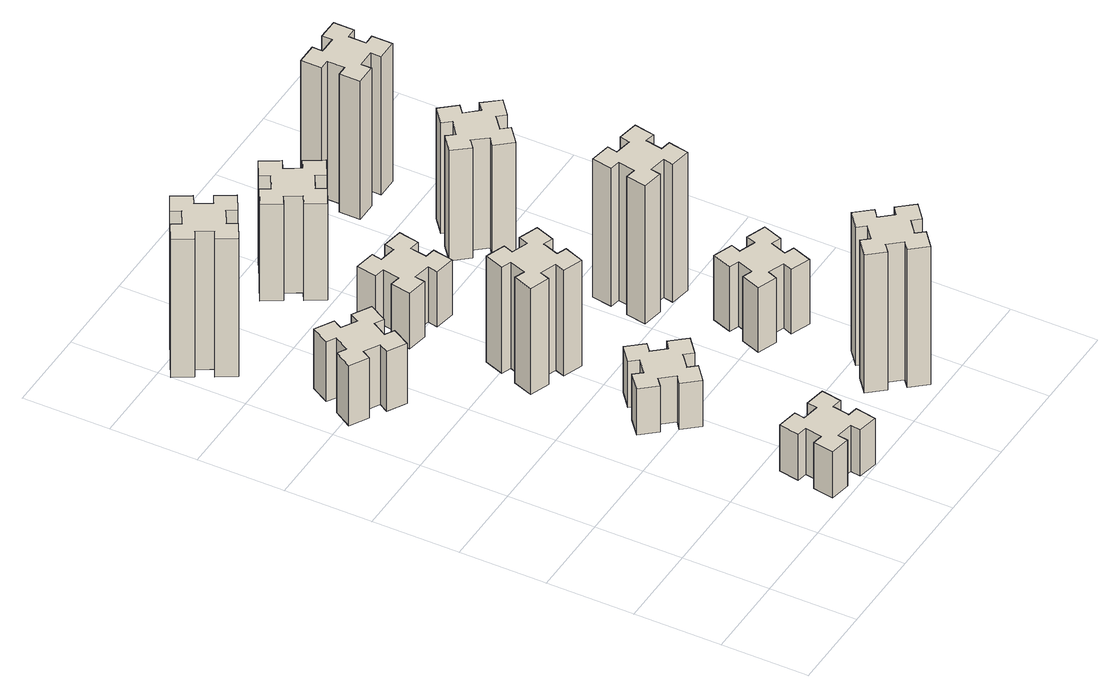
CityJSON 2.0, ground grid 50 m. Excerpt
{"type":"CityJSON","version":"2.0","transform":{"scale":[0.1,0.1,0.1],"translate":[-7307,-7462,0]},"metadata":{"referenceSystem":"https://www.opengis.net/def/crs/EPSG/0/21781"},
"CityObjects":{
"building1":{"type":"Building","attributes":{"class":"1000","function":"1000","usage":"1000","yearOfConstruction":2016,"roofType":"1000","measuredHeight":30,"storeysAboveGround":30,"storeysBelowGround":0},"geometry":[{"type":"Solid","lod":"1","boundaries":[[[[0,1,2,3,4,5,6,7,8,9,10,11,12,13,14,15,16,17,18,19]],[[17,16,20,21]],[[16,15,22,20]],[[15,14,23,22]],[[14,13,24,23]],[[13,12,25,24]],[[12,11,26,25]],[[11,10,27,26]],[[10,9,28,27]],[[9,8,29,28]],[[8,7,30,29]],[[7,6,31,30]],[[6,5,32,31]],[[5,4,33,32]],[[4,3,34,33]],[[3,2,35,34]],[[2,1,36,35]],[[1,0,37,36]],[[0,19,38,37]],[[19,18,39,38]],[[18,17,21,39]],[[24,25,26,27,28,29,30,31,32,33,34,35,36,37,38,39,21,20,22,23]]]]}]},
"building2":{"type":"Building","attributes":{"class":"1000","function":"1000","usage":"1000","yearOfConstruction":2016,"roofType":"1000","measuredHeight":39,"storeysAboveGround":30,"storeysBelowGround":0},"geometry":[{"type":"Solid","lod":"1","boundaries":[[[[40,41,42,43,44,45,46,47,48,49,50,51,52,53,54,55,56,57,58,59]],[[57,56,60,61]],[[56,55,62,60]],[[55,54,63,62]],[[54,53,64,63]],[[53,52,65,64]],[[52,51,66,65]],[[51,50,67,66]],[[50,49,68,67]],[[49,48,69,68]],[[48,47,70,69]],[[47,46,71,70]],[[46,45,72,71]],[[45,44,73,72]],[[44,43,74,73]],[[43,42,75,74]],[[42,41,76,75]],[[41,40,77,76]],[[40,59,78,77]],[[59,58,79,78]],[[58,57,61,79]],[[64,65,66,67,68,69,70,71,72,73,74,75,76,77,78,79,61,60,62,63]]]]}]},
"building3":{"type":"Building","attributes":{"class":"1000","function":"1000","usage":"1000","yearOfConstruction":2016,"roofType":"1000","measuredHeight":90,"storeysAboveGround":30,"storeysBelowGround":0},"geometry":[{"type":"Solid","lod":"1","boundaries":[[[[80,81,82,83,84,85,86,87,88,89,90,91,92,93,94,95,96,97,98,99]],[[97,96,100,101]],[[96,95,102,100]],[[95,94,103,102]],[[94,93,104,103]],[[93,92,105,104]],[[92,91,106,105]],[[91,90,107,106]],[[90,89,108,107]],[[89,88,109,108]],[[88,87,110,109]],[[87,86,111,110]],[[86,85,112,111]],[[85,84,113,112]],[[84,83,114,113]],[[83,82,115,114]],[[82,81,116,115]],[[81,80,117,116]],[[80,99,118,117]],[[99,98,119,118]],[[98,97,101,119]],[[104,105,106,107,108,109,110,111,112,113,114,115,116,117,118,119,101,100,102,103]]]]}]},
"building4":{"type":"Building","attributes":{"class":"1000","function":"1000","usage":"1000","yearOfConstruction":2016,"roofType":"1000","measuredHeight":30,"storeysAboveGround":30,"storeysBelowGround":0},"geometry":[{"type":"Solid","lod":"1","boundaries":[[[[120,121,122,123,124,125,126,127,128,129,130,131,132,133,134,135,136,137,138,139]],[[137,136,140,141]],[[136,135,142,140]],[[135,134,143,142]],[[134,133,144,143]],[[133,132,145,144]],[[132,131,146,145]],[[131,130,147,146]],[[130,129,148,147]],[[129,128,149,148]],[[128,127,150,149]],[[127,126,151,150]],[[126,125,152,151]],[[125,124,153,152]],[[124,123,154,153]],[[123,122,155,154]],[[122,121,156,155]],[[121,120,157,156]],[[120,139,158,157]],[[139,138,159,158]],[[138,137,141,159]],[[144,145,146,147,148,149,150,151,152,153,154,155,156,157,158,159,141,140,142,143]]]]}]},
"building5":{"type":"Building","attributes":{"class":"1000","function":"1000","usage":"1000","yearOfConstruction":2016,"roofType":"1000","measuredHeight":69,"storeysAboveGround":30,"storeysBelowGround":0},"geometry":[{"type":"Solid","lod":"1","boundaries":[[[[160,161,162,163,164,165,166,167,168,169,170,171,172,173,174,175,176,177,178,179]],[[177,176,180,181]],[[176,175,182,180]],[[175,174,183,182]],[[174,173,184,183]],[[173,172,185,184]],[[172,171,186,185]],[[171,170,187,186]],[[170,169,188,187]],[[169,168,189,188]],[[168,167,190,189]],[[167,166,191,190]],[[166,165,192,191]],[[165,164,193,192]],[[164,163,194,193]],[[163,162,195,194]],[[162,161,196,195]],[[161,160,197,196]],[[160,179,198,197]],[[179,178,199,198]],[[178,177,181,199]],[[184,185,186,187,188,189,190,191,192,193,194,195,196,197,198,199,181,180,182,183]]]]}]},
"building6":{"type":"Building","attributes":{"class":"1000","function":"1000","usage":"1000","yearOfConstruction":2016,"roofType":"1000","measuredHeight":36,"storeysAboveGround":30,"storeysBelowGround":0},"geometry":[{"type":"Solid","lod":"1","boundaries":[[[[200,201,202,203,204,205,206,207,208,209,210,211,212,213,214,215,216,217,218,219]],[[217,216,220,221]],[[216,215,222,220]],[[215,214,223,222]],[[214,213,224,223]],[[213,212,225,224]],[[212,211,226,225]],[[211,210,227,226]],[[210,209,228,227]],[[209,208,229,228]],[[208,207,230,229]],[[207,206,231,230]],[[206,205,232,231]],[[205,204,233,232]],[[204,203,234,233]],[[203,202,235,234]],[[202,201,236,235]],[[201,200,237,236]],[[200,219,238,237]],[[219,218,239,238]],[[218,217,221,239]],[[224,225,226,227,228,229,230,231,232,233,234,235,236,237,238,239,221,220,222,223]]]]}]},
"building7":{"type":"Building","attributes":{"class":"1000","function":"1000","usage":"1000","yearOfConstruction":2016,"roofType":"1000","measuredHeight":90,"storeysAboveGround":30,"storeysBelowGround":0},"geometry":[{"type":"Solid","lod":"1","boundaries":[[[[240,241,242,243,244,245,246,247,248,249,250,251,252,253,254,255,256,257,258,259]],[[257,256,260,261]],[[256,255,262,260]],[[255,254,263,262]],[[254,253,264,263]],[[253,252,265,264]],[[252,251,266,265]],[[251,250,267,266]],[[250,249,268,267]],[[249,248,269,268]],[[248,247,270,269]],[[247,246,271,270]],[[246,245,272,271]],[[245,244,273,272]],[[244,243,274,273]],[[243,242,275,274]],[[242,241,276,275]],[[241,240,277,276]],[[240,259,278,277]],[[259,258,279,278]],[[258,257,261,279]],[[264,265,266,267,268,269,270,271,272,273,274,275,276,277,278,279,261,260,262,263]]]]}]},
"building8":{"type":"Building","attributes":{"class":"1000","function":"1000","usage":"1000","yearOfConstruction":2016,"roofType":"1000","measuredHeight":63,"storeysAboveGround":30,"storeysBelowGround":0},"geometry":[{"type":"Solid","lod":"1","boundaries":[[[[280,281,282,283,284,285,286,287,288,289,290,291,292,293,294,295,296,297,298,299]],[[297,296,300,301]],[[296,295,302,300]],[[295,294,303,302]],[[294,293,304,303]],[[293,292,305,304]],[[292,291,306,305]],[[291,290,307,306]],[[290,289,308,307]],[[289,288,309,308]],[[288,287,310,309]],[[287,286,311,310]],[[286,285,312,311]],[[285,284,313,312]],[[284,283,314,313]],[[283,282,315,314]],[[282,281,316,315]],[[281,280,317,316]],[[280,299,318,317]],[[299,298,319,318]],[[298,297,301,319]],[[304,305,306,307,308,309,310,311,312,313,314,315,316,317,318,319,301,300,302,303]]]]}]},
"building9":{"type":"Building","attributes":{"class":"1000","function":"1000","usage":"1000","yearOfConstruction":2016,"roofType":"1000","measuredHeight":42,"storeysAboveGround":30,"storeysBelowGround":0},"geometry":[{"type":"Solid","lod":"1","boundaries":[[[[320,321,322,323,324,325,326,327,328,329,330,331,332,333,334,335,336,337,338,339]],[[337,336,340,341]],[[336,335,342,340]],[[335,334,343,342]],[[334,333,344,343]],[[333,332,345,344]],[[332,331,346,345]],[[331,330,347,346]],[[330,329,348,347]],[[329,328,349,348]],[[328,327,350,349]],[[327,326,351,350]],[[326,325,352,351]],[[325,324,353,352]],[[324,323,354,353]],[[323,322,355,354]],[[322,321,356,355]],[[321,320,357,356]],[[320,339,358,357]],[[339,338,359,358]],[[338,337,341,359]],[[344,345,346,347,348,349,350,351,352,353,354,355,356,357,358,359,341,340,342,343]]]]}]},
"building10":{"type":"Building","attributes":{"class":"1000","function":"1000","usage":"1000","yearOfConstruction":2016,"roofType":"1000","measuredHeight":90,"storeysAboveGround":30,"storeysBelowGround":0},"geometry":[{"type":"Solid","lod":"1","boundaries":[[[[360,361,362,363,364,365,366,367,368,369,370,371,372,373,374,375,376,377,378,379]],[[377,376,380,381]],[[376,375,382,380]],[[375,374,383,382]],[[374,373,384,383]],[[373,372,385,384]],[[372,371,386,385]],[[371,370,387,386]],[[370,369,388,387]],[[369,368,389,388]],[[368,367,390,389]],[[367,366,391,390]],[[366,365,392,391]],[[365,364,393,392]],[[364,363,394,393]],[[363,362,395,394]],[[362,361,396,395]],[[361,360,397,396]],[[360,379,398,397]],[[379,378,399,398]],[[378,377,381,399]],[[384,385,386,387,388,389,390,391,392,393,394,395,396,397,398,399,381,380,382,383]]]]}]},
"building11":{"type":"Building","attributes":{"class":"1000","function":"1000","usage":"1000","yearOfConstruction":2016,"roofType":"1000","measuredHeight":72,"storeysAboveGround":30,"storeysBelowGround":0},"geometry":[{"type":"Solid","lod":"1","boundaries":[[[[400,401,402,403,404,405,406,407,408,409,410,411,412,413,414,415,416,417,418,419]],[[417,416,420,421]],[[416,415,422,420]],[[415,414,423,422]],[[414,413,424,423]],[[413,412,425,424]],[[412,411,426,425]],[[411,410,427,426]],[[410,409,428,427]],[[409,408,429,428]],[[408,407,430,429]],[[407,406,431,430]],[[406,405,432,431]],[[405,404,433,432]],[[404,403,434,433]],[[403,402,435,434]],[[402,401,436,435]],[[401,400,437,436]],[[400,419,438,437]],[[419,418,439,438]],[[418,417,421,439]],[[424,425,426,427,428,429,430,431,432,433,434,435,436,437,438,439,421,420,422,423]]]]}]},
"building12":{"type":"Building","attributes":{"class":"1000","function":"1000","usage":"1000","yearOfConstruction":2016,"roofType":"1000","measuredHeight":90,"storeysAboveGround":30,"storeysBelowGround":0},"geometry":[{"type":"Solid","lod":"1","boundaries":[[[[440,441,442,443,444,445,446,447,448,449,450,451,452,453,454,455,456,457,458,459]],[[457,456,460,461]],[[456,455,462,460]],[[455,454,463,462]],[[454,453,464,463]],[[453,452,465,464]],[[452,451,466,465]],[[451,450,467,466]],[[450,449,468,467]],[[449,448,469,468]],[[448,447,470,469]],[[447,446,471,470]],[[446,445,472,471]],[[445,444,473,472]],[[444,443,474,473]],[[443,442,475,474]],[[442,441,476,475]],[[441,440,477,476]],[[440,459,478,477]],[[459,458,479,478]],[[458,457,461,479]],[[464,465,466,467,468,469,470,471,472,473,474,475,476,477,478,479,461,460,462,463]]]]}]}
},
"vertices":[
[876,274,0],[858,175,0],[799,186,0],[778,67,0],[897,47,0],[907,106,0],[1005,88,0],[995,29,0],[1113,8,0],[1134,127,0],[1075,137,0],[1092,235,0],[1151,225,0],[1172,343,0],[1054,364,0],[1044,305,0],[945,322,0],[956,381,0],[837,402,0],[817,284,0],[945,322,300],[956,381,300],[1044,305,300],[1054,364,300],[1172,343,300],[1151,225,300],[1092,235,300],[1075,137,300],[1134,127,300],[1113,8,300],[995,29,300],[1005,88,300],[907,106,300],[897,47,300],[778,67,300],[799,186,300],[858,175,300],[876,274,300],[817,284,300],[837,402,300],
[406,2427,0],[456,2514,0],[508,2484,0],[568,2588,0],[464,2648,0],[434,2596,0],[347,2646,0],[377,2698,0],[273,2758,0],[213,2654,0],[265,2624,0],[215,2537,0],[163,2567,0],[103,2463,0],[207,2403,0],[237,2455,0],[324,2405,0],[294,2353,0],[398,2293,0],[458,2397,0],[324,2405,390],[294,2353,390],[237,2455,390],[207,2403,390],[103,2463,390],[163,2567,390],[215,2537,390],[265,2624,390],[213,2654,390],[273,2758,390],[377,2698,390],[347,2646,390],[434,2596,390],[464,2648,390],[568,2588,390],[508,2484,390],[456,2514,390],[406,2427,390],[458,2397,390],[398,2293,390],
[224,3486,0],[137,3436,0],[107,3488,0],[3,3428,0],[63,3324,0],[115,3354,0],[165,3267,0],[113,3237,0],[173,3133,0],[277,3193,0],[247,3245,0],[334,3295,0],[364,3243,0],[468,3303,0],[408,3407,0],[356,3377,0],[306,3464,0],[358,3494,0],[298,3598,0],[194,3538,0],[306,3464,900],[358,3494,900],[356,3377,900],[408,3407,900],[468,3303,900],[364,3243,900],[334,3295,900],[247,3245,900],[277,3193,900],[173,3133,900],[113,3237,900],[165,3267,900],[115,3354,900],[63,3324,900],[3,3428,900],[107,3488,900],[137,3436,900],[224,3486,900],[194,3538,900],[298,3598,900],
[1008,1029,0],[1084,1093,0],[1123,1047,0],[1215,1124,0],[1138,1216,0],[1092,1178,0],[1027,1254,0],[1073,1293,0],[996,1385,0],[904,1308,0],[943,1262,0],[866,1197,0],[828,1243,0],[736,1166,0],[813,1074,0],[859,1113,0],[923,1036,0],[877,998,0],[954,906,0],[1046,983,0],[923,1036,300],[877,998,300],[859,1113,300],[813,1074,300],[736,1166,300],[828,1243,300],[866,1197,300],[943,1262,300],[904,1308,300],[996,1385,300],[1073,1293,300],[1027,1254,300],[1092,1178,300],[1138,1216,300],[1215,1124,300],[1123,1047,300],[1084,1093,300],[1008,1029,300],[1046,983,300],[954,906,300],
[1062,1801,0],[1096,1895,0],[1152,1874,0],[1193,1987,0],[1080,2028,0],[1060,1972,0],[966,2006,0],[987,2062,0],[874,2103,0],[833,1990,0],[889,1970,0],[855,1876,0],[799,1897,0],[757,1784,0],[870,1743,0],[891,1799,0],[985,1765,0],[964,1709,0],[1077,1667,0],[1118,1780,0],[985,1765,690],[964,1709,690],[891,1799,690],[870,1743,690],[757,1784,690],[799,1897,690],[855,1876,690],[889,1970,690],[833,1990,690],[874,2103,690],[987,2062,690],[966,2006,690],[1060,1972,690],[1080,2028,690],[1193,1987,690],[1152,1874,690],[1096,1895,690],[1062,1801,690],[1118,1780,690],[1077,1667,690],
[1044,2725,0],[945,2742,0],[956,2801,0],[837,2822,0],[817,2704,0],[876,2694,0],[858,2595,0],[799,2606,0],[778,2487,0],[897,2467,0],[907,2526,0],[1005,2508,0],[995,2449,0],[1113,2428,0],[1134,2547,0],[1075,2557,0],[1092,2655,0],[1151,2645,0],[1172,2763,0],[1054,2784,0],[1092,2655,360],[1151,2645,360],[1075,2557,360],[1134,2547,360],[1113,2428,360],[995,2449,360],[1005,2508,360],[907,2526,360],[897,2467,360],[778,2487,360],[799,2606,360],[858,2595,360],[876,2694,360],[817,2704,360],[837,2822,360],[956,2801,360],[945,2742,360],[1044,2725,360],[1054,2784,360],[1172,2763,360],
[1848,189,0],[1924,253,0],[1963,207,0],[2055,284,0],[1978,376,0],[1932,338,0],[1867,414,0],[1913,453,0],[1836,545,0],[1744,468,0],[1783,422,0],[1706,357,0],[1668,403,0],[1576,326,0],[1653,234,0],[1699,273,0],[1763,196,0],[1717,158,0],[1794,66,0],[1886,143,0],[1763,196,900],[1717,158,900],[1699,273,900],[1653,234,900],[1576,326,900],[1668,403,900],[1706,357,900],[1783,422,900],[1744,468,900],[1836,545,900],[1913,453,900],[1867,414,900],[1932,338,900],[1978,376,900],[2055,284,900],[1963,207,900],[1924,253,900],[1848,189,900],[1886,143,900],[1794,66,900],
[1096,3277,0],[1046,3364,0],[1098,3394,0],[1038,3498,0],[934,3438,0],[964,3386,0],[877,3336,0],[847,3388,0],[743,3328,0],[803,3224,0],[855,3254,0],[905,3167,0],[853,3137,0],[913,3033,0],[1017,3093,0],[987,3145,0],[1074,3195,0],[1104,3143,0],[1208,3203,0],[1148,3307,0],[1074,3195,630],[1104,3143,630],[987,3145,630],[1017,3093,630],[913,3033,630],[853,3137,630],[905,3167,630],[855,3254,630],[803,3224,630],[743,3328,630],[847,3388,630],[877,3336,630],[964,3386,630],[934,3438,630],[1038,3498,630],[1098,3394,630],[1046,3364,630],[1096,3277,630],[1148,3307,630],[1208,3203,630],
[1731,959,0],[1825,925,0],[1804,869,0],[1917,827,0],[1958,940,0],[1902,961,0],[1936,1055,0],[1992,1034,0],[2033,1147,0],[1920,1188,0],[1900,1132,0],[1806,1166,0],[1827,1222,0],[1714,1263,0],[1673,1150,0],[1729,1130,0],[1695,1036,0],[1639,1057,0],[1597,944,0],[1710,903,0],[1695,1036,420],[1639,1057,420],[1729,1130,420],[1673,1150,420],[1714,1263,420],[1827,1222,420],[1806,1166,420],[1900,1132,420],[1920,1188,420],[2033,1147,420],[1992,1034,420],[1936,1055,420],[1902,961,420],[1958,940,420],[1917,827,420],[1804,869,420],[1825,925,420],[1731,959,420],[1710,903,420],[1597,944,420],
[1647,1586,0],[1745,1568,0],[1735,1509,0],[1853,1488,0],[1874,1607,0],[1815,1617,0],[1832,1715,0],[1891,1705,0],[1912,1823,0],[1794,1844,0],[1784,1785,0],[1685,1802,0],[1696,1861,0],[1577,1882,0],[1557,1764,0],[1616,1754,0],[1598,1655,0],[1539,1666,0],[1518,1547,0],[1637,1527,0],[1598,1655,900],[1539,1666,900],[1616,1754,900],[1557,1764,900],[1577,1882,900],[1696,1861,900],[1685,1802,900],[1784,1785,900],[1794,1844,900],[1912,1823,900],[1891,1705,900],[1832,1715,900],[1815,1617,900],[1874,1607,900],[1853,1488,900],[1735,1509,900],[1745,1568,900],[1647,1586,900],[1637,1527,900],[1518,1547,900],
[1599,2593,0],[1663,2516,0],[1617,2478,0],[1694,2386,0],[1786,2463,0],[1748,2509,0],[1824,2573,0],[1863,2527,0],[1955,2604,0],[1878,2696,0],[1832,2658,0],[1767,2734,0],[1813,2773,0],[1736,2865,0],[1644,2788,0],[1683,2742,0],[1606,2677,0],[1568,2723,0],[1476,2646,0],[1553,2554,0],[1606,2677,720],[1568,2723,720],[1683,2742,720],[1644,2788,720],[1736,2865,720],[1813,2773,720],[1767,2734,720],[1832,2658,720],[1878,2696,720],[1955,2604,720],[1863,2527,720],[1824,2573,720],[1748,2509,720],[1786,2463,720],[1694,2386,720],[1617,2478,720],[1663,2516,720],[1599,2593,720],[1553,2554,720],[1476,2646,720],
[1665,3255,0],[1765,3255,0],[1765,3195,0],[1885,3195,0],[1885,3315,0],[1825,3315,0],[1825,3415,0],[1885,3415,0],[1885,3535,0],[1765,3535,0],[1765,3475,0],[1665,3475,0],[1665,3535,0],[1545,3535,0],[1545,3415,0],[1605,3415,0],[1605,3315,0],[1545,3315,0],[1545,3195,0],[1665,3195,0],[1605,3315,900],[1545,3315,900],[1605,3415,900],[1545,3415,900],[1545,3535,900],[1665,3535,900],[1665,3475,900],[1765,3475,900],[1765,3535,900],[1885,3535,900],[1885,3415,900],[1825,3415,900],[1825,3315,900],[1885,3315,900],[1885,3195,900],[1765,3195,900],[1765,3255,900],[1665,3255,900],[1665,3195,900],[1545,3195,900]
]}
